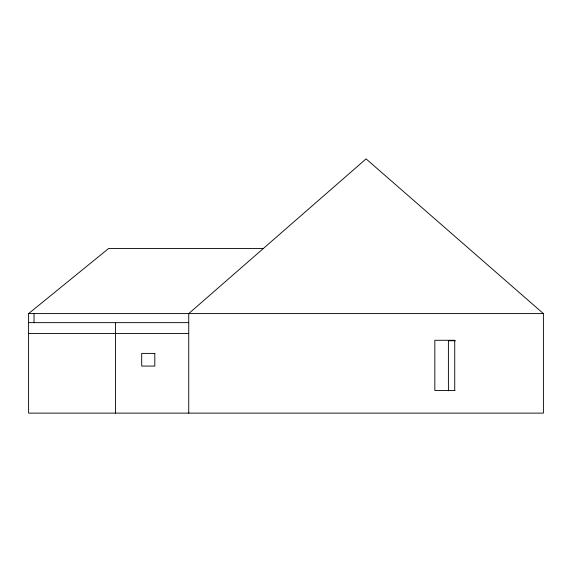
<?xml version="1.0" encoding="UTF-8"?>
<svg xmlns="http://www.w3.org/2000/svg" width="572" height="572" viewBox="0 0 572 572"><rect width="100%" height="100%" fill="white"/><g stroke="black" fill="none" stroke-linecap="round" stroke-linejoin="round"><path stroke-width="0.86" d="M188.739 413.12L188.739 313.592L366.073 158.88L543.4 313.592L543.4 413.12L28.6 413.12L28.6 313.592L108.673 248.455L263.406 248.455M28.6 313.592L543.4 313.592M28.6 322.644L188.739 322.644M28.6 333.497L188.739 333.497M455.405 340.74L448.405 340.74L448.405 390.776M455.019 390.497L434.827 390.497L434.827 340.283L454.733 340.283L454.733 390.497M115.458 322.644L115.458 413.12M34.027 313.592L34.027 322.644M154.812 353.403L141.692 353.403L141.692 366.073L154.812 366.073L154.812 353.403"/></g></svg>
